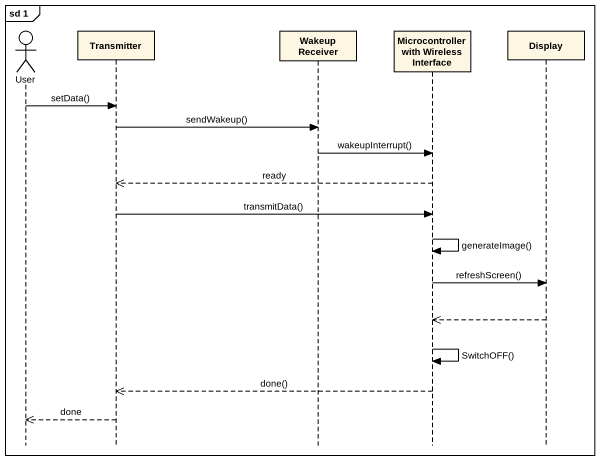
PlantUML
@startuml
mainframe sd 1
hide footbox
actor User
participant Transmitter
participant "Wakeup Receiver" as Wakeup_Receiver
participant "Microcontroller with Wireless Interface" as Microcontroller_with
participant Display

User -> Transmitter : setData()
Transmitter -> Wakeup_Receiver : sendWakeup()
Wakeup_Receiver -> Microcontroller_with : wakeupInterrupt()
Microcontroller_with -->> Transmitter : ready
Transmitter -> Microcontroller_with : transmitData()
Microcontroller_with -> Microcontroller_with : generateImage()
Microcontroller_with -> Display : refreshScreen()
Display -->> Microcontroller_with
Microcontroller_with -> Microcontroller_with : SwitchOFF()
Microcontroller_with -->> Transmitter : done()
Transmitter -->> User : done
@enduml
